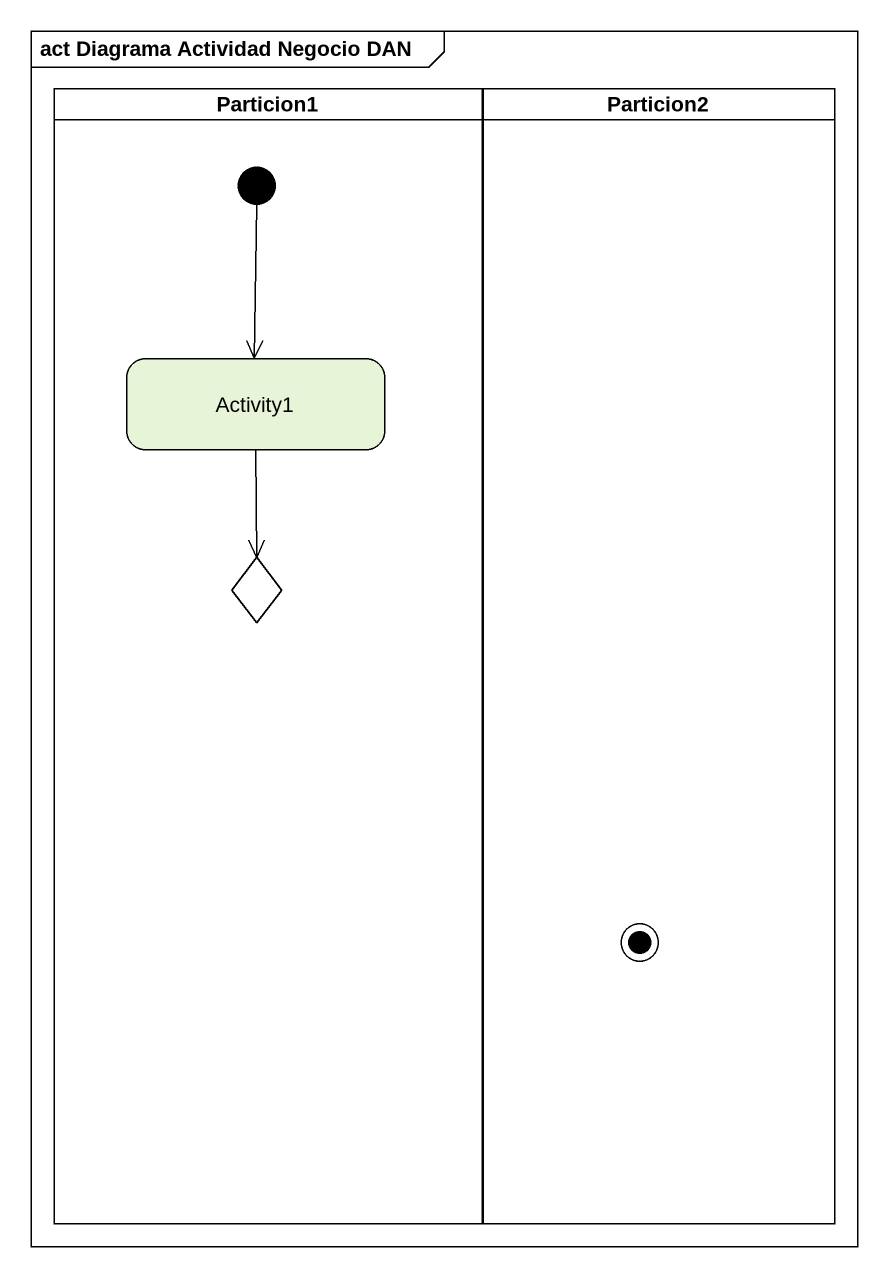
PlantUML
@startuml
mainframe act Diagrama Actividad Negocio DAN
hide empty description
state Particion1 <<partition>> {
  state Activity1
  state choice1 <<choice>>
  [*] --> Activity1
}
state Particion2 <<partition>> {
  state final1 <<end>>
}
Activity1 --> choice1
@enduml
